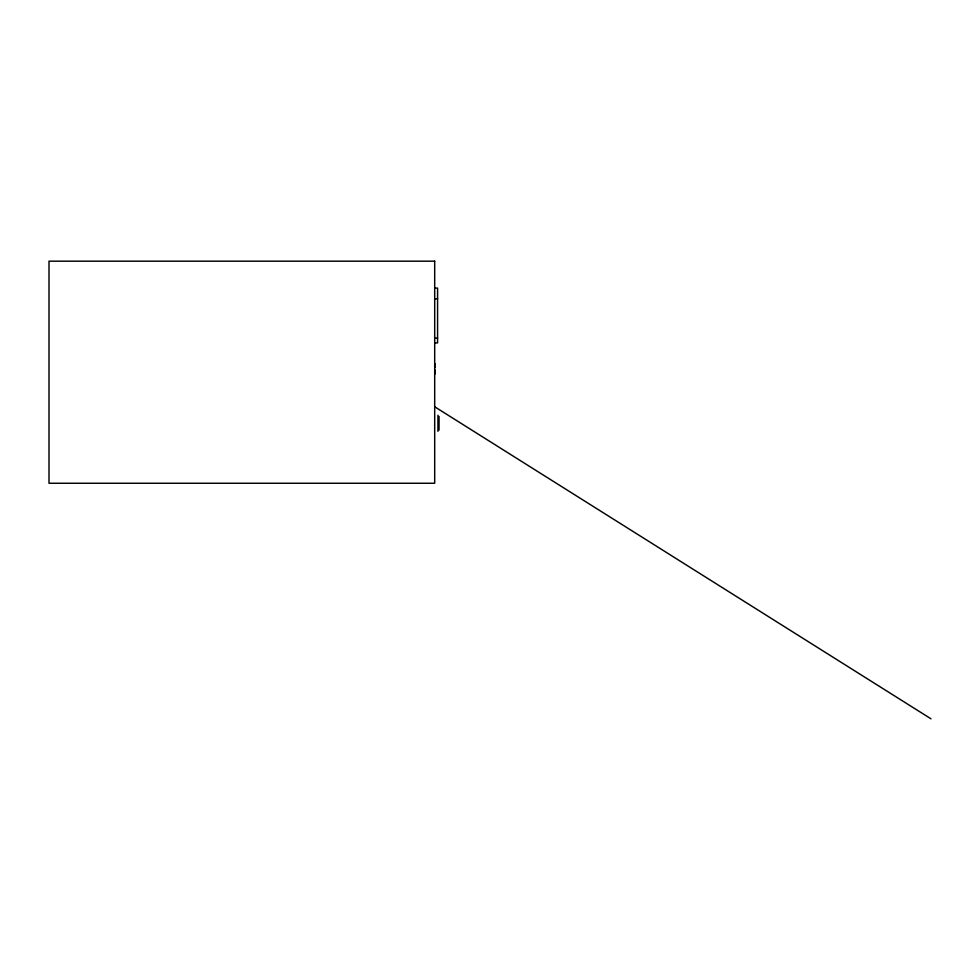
<?xml version="1.0" encoding="UTF-8"?>
<svg xmlns="http://www.w3.org/2000/svg" width="980" height="980" viewBox="0 0 980 980"><rect width="100%" height="100%" fill="white"/><g stroke="black" fill="none" stroke-linecap="round" stroke-linejoin="round"><path stroke-width="1.47" d="M434.691 288.108L437.582 288.108L437.582 342.914L434.691 342.914M434.691 298.778L437.582 298.778M434.691 338.125L437.582 338.125M434.691 406.761L931 718.818M439.04 416.439L439.04 430.073M437.95 415.202L437.95 431.298M435.034 363.702L435.034 367.586M435.034 370.036L435.034 373.944M434.691 261.182L49 261.182L49 483.25L434.691 483.25L434.691 261.182"/></g></svg>
